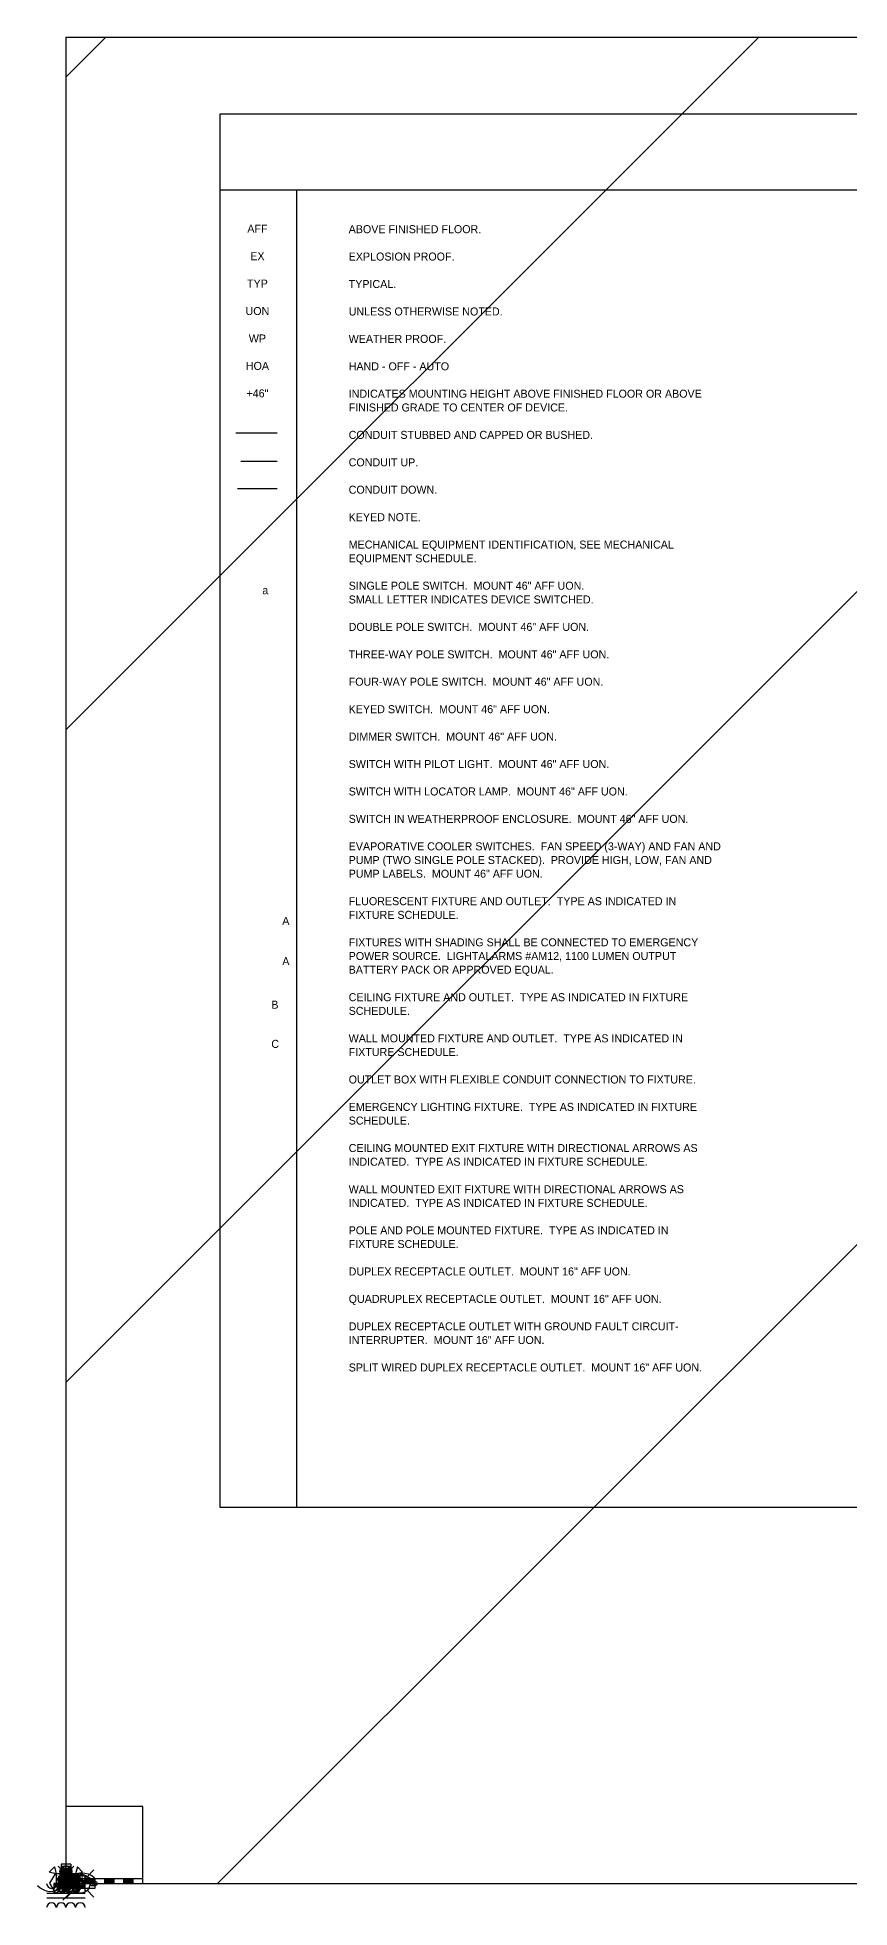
# Model space of a CAD drawing. Extents: x 0 to 735, y 0 to 558.
# Drawn here: x -0.37 to 10.19, y -0.31 to 24 of the extents above; entities that cross this region are included whole.
import ezdxf
from ezdxf.enums import TextEntityAlignment as Align

# ---------------------------------------------------------------- set-up
doc = ezdxf.new("R2010")
doc.units = 0
doc.layers.get('0').update_dxf_attribs({"linetype": 'CONTINUOUS'})
for name, color, linetype in [('3', 10, 'CONTINUOUS'), ('LEGBOX', 14, 'CONTINUOUS'), ('LEGSYMBOL', 2, 'CONTINUOUS'), ('LEGTEXT', 7, 'CONTINUOUS')]:
    doc.layers.add(name, color=color, linetype=linetype)

msp = doc.modelspace()

# ---------------------------------------------------------------- linework, layer by layer
at = {"color": 0}
for p, q in [((48, 24), (0, 24)), ((0, 24), (0, 0)), ((0, 24), (0, 0)), ((48, 24), (0, 24)), ((0, 6.513), (17.487, 24)), ((0, 14.999), (9.001, 24)), ((0, 23.484), (0.516, 24)), ((1.972, 0), (25.972, 24)), ((0.062, 0.25), (-0.062, 0.25)), ((-0.062, 0.25), (-0.062, 0)), ((0.062, 0.25), (0.062, 0)), ((-0.216, 0.149), (-0.149, 0.216)), ((-0.125, 0.125), (-0.216, 0.149)), ((-0.139, 0.128), (-0.212, 0.003)), ((-0.212, 0.003), (-0.139, -0.122)), ((-0.156, -0.023), (-0.133, 0)), ((-0.156, -0.068), (-0.089, 0)), ((-0.156, -0.112), (-0.044, 0)), ((-0.156, 0), (-0.156, -0.125)), ((0.156, 0), (-0.156, 0)), ((-0.149, 0.216), (-0.125, 0.125)), ((0.153, 0.128), (-0.139, 0.128)), ((-0.112, 0.101), (-0.132, 0.12)), ((-0.112, 0.024), (-0.132, 0.005)), ((0.125, 0.125), (-0.125, 0.125)), ((-0.125, 0.125), (-0.125, 0)), ((-0.125, -0.125), (0, 0)), ((-0.125, 0), (0.125, 0)), ((-0.125, 0), (0.125, 0)), ((-0.109, 0), (-0.109, -0.062)), ((0.109, 0), (-0.109, 0)), ((-0.066, 0.191), (-0.101, 0.226)), ((-0.066, 0.059), (-0.101, 0.024)), ((-0.098, 0.077), (0.041, 0.216)), ((-0.098, 0.098), (0.098, 0.098)), ((-0.098, 0.098), (-0.098, -0.098)), ((-0.098, 0.098), (-0.098, -0.098)), ((-0.098, 0.098), (0.098, 0.098)), ((-0.098, 0.098), (0.098, 0.098)), ((-0.098, 0.098), (-0.098, -0.098)), ((0.094, 0.093), (-0.094, 0.093)), ((-0.094, 0), (-0.094, 0.093)), ((0.094, 0.093), (-0.094, 0.093)), ((-0.094, 0), (-0.094, 0.093)), ((-0.094, 0.093), (0.094, 0)), ((0.094, 0.093), (-0.094, 0)), ((0.094, 0.093), (-0.094, 0.093)), ((-0.094, 0), (-0.094, 0.093)), ((0.094, 0.088), (-0.094, 0.088)), ((0.094, 0.081), (-0.094, 0.081)), ((0.094, 0.074), (-0.094, 0.074)), ((0.094, 0.067), (-0.094, 0.067)), ((0.094, 0.061), (-0.094, 0.061)), ((-0.094, -0.054), (-0.094, 0.054)), ((-0.094, 0.054), (0, 0)), ((0.094, 0.054), (-0.094, 0.054)), ((0.094, 0.047), (-0.094, 0.047)), ((0.094, 0.04), (-0.094, 0.04)), ((0.094, 0.034), (-0.094, 0.034)), ((0.094, 0.027), (-0.094, 0.027)), ((0.094, 0.02), (-0.094, 0.02)), ((0.094, 0.014), (-0.094, 0.014)), ((0.094, 0.007), (-0.094, 0.007)), ((0, 0), (-0.094, -0.054)), ((-0.038, 0), (-0.094, 0)), ((0.094, 0), (-0.094, 0)), ((0.094, 0), (-0.094, 0)), ((0.094, 0), (-0.094, 0)), ((-0.081, -0.125), (0.044, 0)), ((-0.079, 0), (-0.047, 0.014)), ((-0.079, 0), (-0.047, -0.014)), ((-0.079, 0), (0.079, 0)), ((-0.079, 0), (0.079, 0)), ((-0.078, 0.156), (-0.078, 0)), ((0.078, 0.156), (-0.078, 0.156)), ((-0.078, 0), (0.078, 0)), ((-0.074, 0.026), (0.073, 0.026)), ((-0.074, 0.026), (0.073, 0.026)), ((-0.069, 0.067), (-0.069, -0.058)), ((0.056, 0.067), (-0.069, 0.067)), ((0, 0.078), (-0.068, 0.039)), ((-0.068, 0.039), (-0.068, -0.039)), ((0.062, 0.048), (-0.063, 0.048)), ((-0.063, 0.048), (0, -0.061)), ((0.062, 0.062), (-0.062, 0.188)), ((-0.062, 0.188), (-0.062, 0.062)), ((0.062, 0.188), (-0.062, 0.188)), ((0, 0.062), (-0.062, 0.188)), ((0.062, 0.188), (-0.062, 0.188)), ((-0.062, 0.188), (-0.062, 0.062)), ((-0.062, 0.125), (-0.062, 0)), ((0.062, 0.125), (-0.062, 0.125)), ((-0.062, 0.125), (-0.062, 0)), ((0.062, 0.125), (-0.062, 0.125)), ((0.062, 0.125), (-0.062, 0)), ((0.062, 0), (-0.062, 0.125)), ((-0.062, 0.125), (0.062, 0)), ((-0.062, 0), (0.062, 0.125)), ((0.062, 0.125), (-0.062, 0.125)), ((-0.062, 0.125), (-0.062, 0)), ((-0.062, 0.125), (-0.062, 0)), ((0.062, 0.125), (-0.062, 0.125)), ((0, 0), (-0.062, 0.125)), ((0.062, 0.125), (-0.062, 0.125)), ((-0.062, 0.125), (-0.062, 0)), ((-0.062, 0.125), (-0.062, 0)), ((0.062, 0.125), (-0.062, 0.125)), ((0.062, 0), (-0.062, 0.125)), ((0.062, 0.125), (-0.062, 0)), ((0.062, 0.125), (-0.062, 0.125)), ((-0.062, 0.125), (-0.062, 0)), ((0.062, 0.125), (-0.062, 0.125)), ((-0.062, 0.125), (-0.062, 0)), ((0.062, 0.125), (-0.062, 0.125)), ((-0.062, 0.125), (-0.062, 0)), ((-0.062, 0.115), (0, 0.115)), ((-0.062, 0.108), (0, 0)), ((0.062, 0.108), (-0.062, 0.108)), ((-0.062, 0.108), (0, 0)), ((0.062, 0.108), (-0.062, 0.108)), ((-0.062, 0.106), (0, 0.106)), ((-0.062, 0.097), (0, 0.097)), ((-0.062, 0.088), (0, 0.088)), ((-0.062, 0.079), (0, 0.079)), ((-0.062, 0.07), (0, 0.07)), ((-0.062, 0.066), (-0.062, -0.059)), ((0.063, 0.066), (-0.062, 0.066)), ((-0.062, 0.062), (0.062, 0.062)), ((-0.062, 0.062), (0.062, 0.062)), ((-0.062, 0.062), (0.062, 0.062)), ((-0.062, 0.037), (0, -0.071)), ((0.063, 0.037), (-0.062, 0.037)), ((-0.062, 0), (0.062, 0)), ((0.062, 0), (-0.062, 0)), ((-0.062, 0), (0.062, 0)), ((-0.062, 0), (0.062, 0)), ((-0.062, 0), (0.062, 0)), ((-0.062, 0), (0.062, 0)), ((-0.062, 0), (0.062, 0)), ((-0.062, 0), (0.062, 0)), ((-0.062, 0), (0.062, 0)), ((-0.062, 0), (0.062, 0)), ((-0.047, 0.014), (-0.06, 0)), ((-0.047, -0.014), (-0.06, 0)), ((0.059, 0), (-0.059, 0)), ((0.059, 0), (-0.059, 0)), ((0.058, 0.101), (-0.058, 0.101)), ((0.058, 0.04), (-0.058, 0.04)), ((-0.055, 0.22), (0, 0.125)), ((0.055, 0.22), (-0.055, 0.22)), ((-0.055, 0.101), (0.055, 0.211)), ((0.055, 0.101), (-0.055, 0.211)), ((0.062, 0.125), (-0.055, 0.168)), ((-0.055, -0.055), (0.055, 0.055)), ((-0.055, 0.055), (0.055, -0.055)), ((-0.055, 0.055), (0.055, -0.055)), ((-0.055, -0.055), (0.055, 0.055)), ((-0.055, -0.055), (0.055, 0.055)), ((0.055, -0.055), (-0.055, 0.055)), ((-0.055, -0.055), (0.055, 0.055)), ((-0.054, 0), (0, 0.094)), ((-0.054, 0), (0, -0.094)), ((0.053, 0.092), (-0.053, 0.092)), ((-0.053, 0.053), (0.053, 0.053)), ((-0.053, 0.053), (0.053, 0.053)), ((0.052, 0.031), (-0.053, 0.031)), ((0.052, 0.114), (-0.052, 0.114)), ((-0.052, 0.114), (0.052, 0.114)), ((0.052, 0.114), (-0.052, 0.114)), ((0.052, 0.011), (-0.052, 0.011)), ((-0.052, 0.011), (0.052, 0.011)), ((0.052, 0.011), (-0.052, 0.011)), ((0, 0.058), (-0.051, -0.029)), ((-0.05, 0), (0.05, 0)), ((-0.05, 0), (0.05, 0)), ((-0.049, -0.061), (0.061, 0.049)), ((0.048, 0.083), (-0.048, 0.083)), ((-0.048, 0.062), (0.048, 0.062)), ((-0.048, 0.062), (0.048, 0.062)), ((0.047, 0.022), (-0.048, 0.022)), ((0.047, 0), (-0.047, 0)), ((0.044, 0.092), (-0.044, 0.18)), ((-0.044, 0.169), (0.044, 0.081)), ((-0.044, 0.081), (0.044, 0.169)), ((-0.044, 0.169), (0.044, 0.169)), ((-0.044, 0.081), (0.044, 0.081)), ((-0.044, 0.044), (0.044, 0.044)), ((-0.044, 0.044), (0.044, 0.044)), ((0.043, 0.105), (-0.043, 0.105)), ((-0.043, 0.105), (0.043, 0.105)), ((0.043, 0.105), (-0.043, 0.105)), ((0.043, 0.02), (-0.043, 0.02)), ((-0.043, 0.02), (0.043, 0.02)), ((0.043, 0.02), (-0.043, 0.02)), ((0.042, 0.013), (-0.043, 0.013)), ((0.042, 0.074), (-0.042, 0.074)), ((-0.041, 0.159), (-0.028, 0.171)), ((-0.041, 0.159), (-0.028, 0.171)), ((-0.041, 0.159), (-0.028, 0.171)), ((-0.041, 0.159), (-0.028, 0.171)), ((-0.041, 0.159), (-0.028, 0.171)), ((-0.041, 0.159), (-0.028, 0.171)), ((-0.041, 0.159), (-0.028, 0.171)), ((-0.041, 0.159), (-0.028, 0.171)), ((-0.041, 0.159), (-0.028, 0.171)), ((-0.041, 0.159), (-0.028, 0.171)), ((-0.041, 0.147), (-0.041, 0.159)), ((-0.041, 0.147), (-0.041, 0.159)), ((-0.041, 0.147), (-0.041, 0.159)), ((-0.041, 0.147), (-0.041, 0.159)), ((-0.041, 0.147), (-0.041, 0.159)), ((-0.041, 0.147), (-0.041, 0.159)), ((-0.041, 0.147), (-0.041, 0.159)), ((-0.041, 0.147), (-0.041, 0.159)), ((-0.041, 0.147), (-0.041, 0.159)), ((-0.041, 0.147), (-0.041, 0.159)), ((-0.035, 0.136), (-0.041, 0.147)), ((-0.035, 0.136), (-0.041, 0.147)), ((-0.035, 0.136), (-0.041, 0.147)), ((-0.035, 0.136), (-0.041, 0.147)), ((-0.035, 0.136), (-0.041, 0.147)), ((-0.035, 0.136), (-0.041, 0.147)), ((-0.035, 0.136), (-0.041, 0.147)), ((-0.035, 0.136), (-0.041, 0.147)), ((-0.035, 0.136), (-0.041, 0.147)), ((-0.035, 0.136), (-0.041, 0.147)), ((-0.041, 0.07), (-0.029, 0.058)), ((-0.041, 0.07), (-0.029, 0.058)), ((-0.041, 0.07), (-0.029, 0.058)), ((-0.041, 0.07), (-0.029, 0.058)), ((-0.041, 0.07), (-0.029, 0.058)), ((-0.041, 0.07), (-0.029, 0.058)), ((-0.041, 0.07), (-0.029, 0.058)), ((-0.041, 0.07), (-0.029, 0.058)), ((-0.041, 0.07), (-0.029, 0.058)), ((-0.041, 0.07), (-0.029, 0.058)), ((-0.041, -0.066), (0.066, 0.041)), ((0.037, 0.004), (-0.038, 0.004)), ((-0.019, -0.047), (-0.038, 0)), ((0.037, 0.065), (-0.037, 0.065)), ((-0.037, -0.125), (0.088, 0)), ((-0.036, 0.101), (-0.016, 0.12)), ((-0.036, 0.024), (-0.016, 0.005)), ((-0.035, 0.16), (0.035, 0.16)), ((-0.029, 0.129), (-0.035, 0.136)), ((-0.029, 0.129), (-0.035, 0.136)), ((-0.029, 0.129), (-0.035, 0.136)), ((-0.029, 0.129), (-0.035, 0.136)), ((-0.029, 0.129), (-0.035, 0.136)), ((-0.029, 0.129), (-0.035, 0.136)), ((-0.029, 0.129), (-0.035, 0.136)), ((-0.029, 0.129), (-0.035, 0.136)), ((-0.029, 0.129), (-0.035, 0.136)), ((-0.029, 0.129), (-0.035, 0.136)), ((-0.035, 0.09), (0.035, 0.09)), ((-0.035, 0.035), (0.035, 0.035)), ((-0.035, 0.035), (0.035, 0.035)), ((0.034, 0.096), (-0.034, 0.096)), ((-0.034, 0.096), (0.034, 0.096)), ((0.034, 0.096), (-0.034, 0.096)), ((0.034, 0.029), (-0.034, 0.029)), ((-0.034, 0.029), (0.034, 0.029)), ((0.034, 0.029), (-0.034, 0.029)), ((-0.033, 0.178), (0.033, 0.178)), ((-0.033, 0.072), (0.033, 0.072)), ((-0.033, 0.071), (0.033, 0.071)), ((-0.033, 0.071), (0.033, 0.071)), ((-0.033, -0.071), (0.071, 0.033)), ((0.032, 0.056), (-0.032, 0.056)), ((-0.017, 0.124), (-0.029, 0.129)), ((-0.017, 0.124), (-0.029, 0.129)), ((-0.017, 0.124), (-0.029, 0.129)), ((-0.017, 0.124), (-0.029, 0.129)), ((-0.017, 0.124), (-0.029, 0.129)), ((-0.017, 0.124), (-0.029, 0.129)), ((-0.017, 0.124), (-0.029, 0.129)), ((-0.017, 0.124), (-0.029, 0.129)), ((-0.017, 0.124), (-0.029, 0.129)), ((-0.017, 0.124), (-0.029, 0.129)), ((-0.029, 0.058), (-0.011, 0.052)), ((-0.029, 0.058), (-0.011, 0.052)), ((-0.029, 0.058), (-0.011, 0.052)), ((-0.029, 0.058), (-0.011, 0.052)), ((-0.029, 0.058), (-0.011, 0.052)), ((-0.029, 0.058), (-0.011, 0.052)), ((-0.029, 0.058), (-0.011, 0.052)), ((-0.029, 0.058), (-0.011, 0.052)), ((-0.029, 0.058), (-0.011, 0.052)), ((-0.029, 0.058), (-0.011, 0.052)), ((-0.028, 0.171), (-0.011, 0.177)), ((-0.028, 0.171), (-0.011, 0.177)), ((-0.028, 0.171), (-0.011, 0.177)), ((-0.028, 0.171), (-0.011, 0.177)), ((-0.028, 0.171), (-0.011, 0.177)), ((-0.028, 0.171), (-0.011, 0.177)), ((-0.028, 0.171), (-0.011, 0.177)), ((-0.028, 0.171), (-0.011, 0.177)), ((-0.028, 0.171), (-0.011, 0.177)), ((-0.028, 0.171), (-0.011, 0.177)), ((0.027, 0.047), (-0.027, 0.047)), ((-0.026, 0.151), (0.026, 0.151)), ((-0.026, 0.099), (0.026, 0.099)), ((-0.026, 0.026), (0.026, 0.026)), ((-0.026, 0.026), (0.026, 0.026)), ((0.025, 0.087), (-0.025, 0.087)), ((-0.025, 0.087), (0.025, 0.087)), ((0.025, 0.087), (-0.025, 0.087)), ((0.025, 0.038), (-0.025, 0.038)), ((-0.025, 0.038), (0.025, 0.038)), ((0.025, 0.038), (-0.025, 0.038)), ((-0.024, -0.074), (0.074, 0.024)), ((0.022, 0.038), (-0.022, 0.038)), ((-0.019, -0.047), (0.019, 0.047)), ((-0.017, 0.142), (0.017, 0.142)), ((0.019, 0.112), (-0.017, 0.124)), ((0.019, 0.112), (-0.017, 0.124)), ((0.019, 0.112), (-0.017, 0.124)), ((0.019, 0.112), (-0.017, 0.124)), ((0.019, 0.112), (-0.017, 0.124)), ((0.019, 0.112), (-0.017, 0.124)), ((0.019, 0.112), (-0.017, 0.124)), ((0.019, 0.112), (-0.017, 0.124)), ((0.019, 0.112), (-0.017, 0.124)), ((0.019, 0.112), (-0.017, 0.124)), ((-0.017, 0.108), (0.017, 0.108)), ((-0.017, 0.017), (0.017, 0.017)), ((-0.017, 0.017), (0.017, 0.017)), ((0.016, 0.078), (-0.016, 0.078)), ((-0.016, 0.078), (0.016, 0.078)), ((0.016, 0.078), (-0.016, 0.078)), ((0.016, 0.047), (-0.016, 0.047)), ((-0.016, 0.047), (0.016, 0.047)), ((0.016, 0.047), (-0.016, 0.047)), ((0.016, 0.029), (-0.016, 0.029)), ((-0.013, -0.077), (0.077, 0.013)), ((-0.011, 0.177), (0.013, 0.177)), ((-0.011, 0.177), (0.013, 0.177)), ((-0.011, 0.177), (0.013, 0.177)), ((-0.011, 0.177), (0.013, 0.177)), ((-0.011, 0.177), (0.013, 0.177)), ((-0.011, 0.177), (0.013, 0.177)), ((-0.011, 0.177), (0.013, 0.177)), ((-0.011, 0.177), (0.013, 0.177)), ((-0.011, 0.177), (0.013, 0.177)), ((-0.011, 0.177), (0.013, 0.177)), ((-0.011, 0.052), (0.013, 0.052)), ((-0.011, 0.052), (0.013, 0.052)), ((-0.011, 0.052), (0.013, 0.052)), ((-0.011, 0.052), (0.013, 0.052)), ((-0.011, 0.052), (0.013, 0.052)), ((-0.011, 0.052), (0.013, 0.052)), ((-0.011, 0.052), (0.013, 0.052)), ((-0.011, 0.052), (0.013, 0.052)), ((-0.011, 0.052), (0.013, 0.052)), ((-0.011, 0.052), (0.013, 0.052)), ((0.011, 0.02), (-0.011, 0.02)), ((-0.008, 0.133), (0.008, 0.133)), ((-0.008, 0.117), (0.008, 0.117)), ((-0.008, 0.008), (0.008, 0.008)), ((-0.008, 0.008), (0.008, 0.008)), ((0.007, 0.069), (-0.007, 0.069)), ((-0.007, 0.069), (0.007, 0.069)), ((0.007, 0.069), (-0.007, 0.069)), ((0.007, 0.056), (-0.007, 0.056)), ((-0.007, 0.056), (0.007, 0.056)), ((0.007, 0.056), (-0.007, 0.056)), ((0.006, 0.011), (-0.006, 0.011)), ((-0.002, -0.078), (0.078, 0.002)), ((0, 0), (0, 0.228)), ((0, 0), (0, 0.228)), ((0, 0), (0, 0.228)), ((0, 0), (0, 0.228)), ((0, 0), (0, 0.228)), ((0, 0), (0, 0.228)), ((0, 0), (0, 0.228)), ((0, 0), (0, 0.228)), ((0, 0), (0, 0.228)), ((0, 0), (0, 0.228)), ((0, 0.125), (0.055, 0.22)), ((0.062, 0.188), (0, 0.062)), ((0, 0.094), (0, 0.137)), ((0.062, 0.125), (0, 0)), ((0, 0), (0, 0.125)), ((0, 0), (0, 0.125)), ((0, 0), (0.062, 0.108)), ((0, 0), (0.062, 0.108)), ((0, 0.108), (0, 0)), ((0, 0.094), (0.054, 0)), ((0.068, 0.039), (0, 0.078)), ((0, 0), (0, 0.078)), ((0, 0), (0, 0.078)), ((0, 0), (0, 0.074)), ((0, 0.062), (0, 0)), ((1, 0.062), (0, 0.062)), ((0, 0.062), (0, -0.062)), ((0.25, 0.062), (0, 0.062)), ((0, 0.062), (0, 0)), ((0, 0), (0, 0.062)), ((0, 0.062), (0, 0)), ((0, -0.059), (0, 0.059)), ((0.051, -0.029), (0, 0.058)), ((0, -0.012), (0, 0.055)), ((0, 0.054), (0.125, 0.054)), ((0.094, 0.054), (0, 0)), ((0, 0.052), (0.062, 0.052)), ((0, -0.061), (0.062, 0.048)), ((0, 0.047), (0.047, 0.047)), ((0, -0.047), (0, 0.047)), ((0, 0.045), (0.125, 0.045)), ((0, 0.043), (0.062, 0.043)), ((0, 0.041), (0, -0.041)), ((0, 0.039), (0, -0.039)), ((0, 0.039), (0, -0.039)), ((0, 0.038), (0, -0.043)), ((0, -0.071), (0.063, 0.037)), ((0, 0.037), (0, -0.071)), ((0, 0.036), (0.125, 0.036)), ((0, 0.034), (0.062, 0.034)), ((0, 0.027), (0.125, 0.027)), ((0, 0.027), (0.23, 0.027)), ((0, 0.026), (0.229, 0.026)), ((0, 0.026), (0.229, 0.026)), ((0, 0.026), (0.229, 0.026)), ((0, 0.026), (0.229, 0.026)), ((0, 0.026), (0.23, 0.026)), ((0, 0.025), (0.062, 0.025)), ((0, 0.018), (0.125, 0.018)), ((0, 0.016), (0.062, 0.016)), ((0, 0.009), (0.125, 0.009)), ((0, 0.007), (0.062, 0.007)), ((0, 0), (0.078, 0)), ((0, 0), (1, 0)), ((0, 0), (0.156, 0)), ((0, 0), (0.078, 0)), ((0, 0), (0.094, -0.054)), ((0, -0.094), (0.054, 0)), ((0, 0), (48, 0)), ((0, 0), (48, 0)), ((0.007, -0.125), (0.132, 0)), ((0.099, 0.088), (0.011, 0.177)), ((0.013, 0.177), (0.031, 0.171)), ((0.013, 0.177), (0.031, 0.171)), ((0.013, 0.177), (0.031, 0.171)), ((0.013, 0.177), (0.031, 0.171)), ((0.013, 0.177), (0.031, 0.171)), ((0.013, 0.177), (0.031, 0.171)), ((0.013, 0.177), (0.031, 0.171)), ((0.013, 0.177), (0.031, 0.171)), ((0.013, 0.177), (0.031, 0.171)), ((0.013, 0.177), (0.031, 0.171)), ((0.013, 0.052), (0.031, 0.058)), ((0.013, 0.052), (0.031, 0.058)), ((0.013, 0.052), (0.031, 0.058)), ((0.013, 0.052), (0.031, 0.058)), ((0.013, 0.052), (0.031, 0.058)), ((0.013, 0.052), (0.031, 0.058)), ((0.013, 0.052), (0.031, 0.058)), ((0.013, 0.052), (0.031, 0.058)), ((0.013, 0.052), (0.031, 0.058)), ((0.013, 0.052), (0.031, 0.058)), ((0.031, 0.106), (0.019, 0.112)), ((0.031, 0.106), (0.019, 0.112)), ((0.031, 0.106), (0.019, 0.112)), ((0.031, 0.106), (0.019, 0.112)), ((0.031, 0.106), (0.019, 0.112)), ((0.031, 0.106), (0.019, 0.112)), ((0.031, 0.106), (0.019, 0.112)), ((0.031, 0.106), (0.019, 0.112)), ((0.031, 0.106), (0.019, 0.112)), ((0.031, 0.106), (0.019, 0.112)), ((0.038, 0), (0.019, 0.047)), ((0.031, 0.171), (0.043, 0.159)), ((0.031, 0.171), (0.043, 0.159)), ((0.031, 0.171), (0.043, 0.159)), ((0.031, 0.171), (0.043, 0.159)), ((0.031, 0.171), (0.043, 0.159)), ((0.031, 0.171), (0.043, 0.159)), ((0.031, 0.171), (0.043, 0.159)), ((0.031, 0.171), (0.043, 0.159)), ((0.031, 0.171), (0.043, 0.159)), ((0.031, 0.171), (0.043, 0.159)), ((0.037, 0.1), (0.031, 0.106)), ((0.037, 0.1), (0.031, 0.106)), ((0.037, 0.1), (0.031, 0.106)), ((0.037, 0.1), (0.031, 0.106)), ((0.037, 0.1), (0.031, 0.106)), ((0.037, 0.1), (0.031, 0.106)), ((0.037, 0.1), (0.031, 0.106)), ((0.037, 0.1), (0.031, 0.106)), ((0.037, 0.1), (0.031, 0.106)), ((0.037, 0.1), (0.031, 0.106)), ((0.031, 0.058), (0.043, 0.07)), ((0.031, 0.058), (0.043, 0.07)), ((0.031, 0.058), (0.043, 0.07)), ((0.031, 0.058), (0.043, 0.07)), ((0.031, 0.058), (0.043, 0.07)), ((0.031, 0.058), (0.043, 0.07)), ((0.031, 0.058), (0.043, 0.07)), ((0.031, 0.058), (0.043, 0.07)), ((0.031, 0.058), (0.043, 0.07)), ((0.031, 0.058), (0.043, 0.07)), ((0.043, 0.088), (0.037, 0.1)), ((0.043, 0.088), (0.037, 0.1)), ((0.043, 0.088), (0.037, 0.1)), ((0.043, 0.088), (0.037, 0.1)), ((0.043, 0.088), (0.037, 0.1)), ((0.043, 0.088), (0.037, 0.1)), ((0.043, 0.088), (0.037, 0.1)), ((0.043, 0.088), (0.037, 0.1)), ((0.043, 0.088), (0.037, 0.1)), ((0.043, 0.088), (0.037, 0.1)), ((0.037, -0.062), (0.037, 0.062)), ((0.038, 0), (0.094, 0)), ((0.04, 0.106), (0.04, -0.103)), ((0.043, 0.1), (0.043, -0.105)), ((0.043, 0.07), (0.043, 0.088)), ((0.043, 0.07), (0.043, 0.088)), ((0.043, 0.07), (0.043, 0.088)), ((0.043, 0.07), (0.043, 0.088)), ((0.043, 0.07), (0.043, 0.088)), ((0.043, 0.07), (0.043, 0.088)), ((0.043, 0.07), (0.043, 0.088)), ((0.043, 0.07), (0.043, 0.088)), ((0.043, 0.07), (0.043, 0.088)), ((0.043, 0.07), (0.043, 0.088)), ((0.047, 0.014), (0.06, 0)), ((0.079, 0), (0.047, 0.014)), ((0.047, 0.014), (0.06, 0)), ((0.079, 0), (0.047, 0.014)), ((0.047, -0.014), (0.06, 0)), ((0.079, 0), (0.047, -0.014)), ((0.079, 0), (0.047, -0.014)), ((0.047, -0.014), (0.06, 0)), ((0.056, -0.058), (0.056, 0.067)), ((0.062, 0.062), (0.062, 0.188)), ((0.062, 0.062), (0.062, 0.188)), ((0.062, 0), (0.062, 0.125)), ((0.062, 0), (0.062, 0.125)), ((0.062, 0), (0.062, 0.125)), ((0.062, 0), (0.062, 0.125)), ((0.062, 0), (0.062, 0.125)), ((0.062, 0), (0.062, 0.125)), ((0.062, 0), (0.062, 0.125)), ((0.062, 0), (0.062, 0.125)), ((0.062, 0), (0.062, 0.125)), ((0.062, 0), (0.155, 0)), ((0.063, -0.059), (0.063, 0.066)), ((0.066, 0.191), (0.101, 0.226)), ((0.066, 0.059), (0.101, 0.024)), ((0.068, -0.039), (0.068, 0.039)), ((0.078, 0), (0.078, 0.156)), ((0.086, 0.106), (0.086, -0.103)), ((0.086, 0.035), (0.226, 0.035)), ((0.086, 0.035), (0.226, 0.035)), ((0.092, -0.059), (0.311, 0.066)), ((0.092, 0.044), (0.221, 0.044)), ((0.092, 0.044), (0.221, 0.044)), ((0.094, 0.093), (0.094, 0)), ((0.094, 0.093), (0.094, 0)), ((0.094, 0.093), (0.094, 0)), ((0.094, -0.054), (0.094, 0.054)), ((0.094, 0.046), (0.141, 0.046)), ((0.094, 0.046), (0.141, 0.046)), ((0.098, 0.098), (0.098, -0.098)), ((0.098, 0.098), (0.098, -0.098)), ((0.098, 0.098), (0.098, -0.098)), ((0.099, 0.053), (0.214, 0.053)), ((0.099, 0.053), (0.214, 0.053)), ((0.102, 0.068), (0.102, -0.103)), ((0.109, 0.062), (0.204, 0.062)), ((0.109, 0.062), (0.204, 0.062)), ((0.109, -0.062), (0.109, 0)), ((0.124, 0.071), (0.189, 0.071)), ((0.124, 0.071), (0.189, 0.071)), ((0.149, 0.216), (0.125, 0.125)), ((0.125, 0.125), (0.216, 0.149)), ((0.125, 0), (0.125, 0.125)), ((0.125, 0), (0.125, 0.062)), ((0.128, 0.062), (0.128, -0.062)), ((0.378, 0.062), (0.128, 0.062)), ((0.13, -0.073), (0.13, 0.074)), ((0.13, -0.074), (0.13, 0.073)), ((0.134, 0.068), (0.134, -0.103)), ((0.141, 0.046), (0.141, 0.077)), ((0.141, 0.046), (0.141, 0.077)), ((0.216, 0.149), (0.149, 0.216)), ((0.226, 0.003), (0.153, 0.128)), ((0.153, -0.122), (0.226, 0.003)), ((0.155, -0.094), (0.155, 0.094)), ((0.155, -0.094), (0.155, 0.094)), ((0.156, 0), (0.156, 0.078)), ((0.156, 0), (0.211, 0.055)), ((0.156, -0.125), (0.156, 0)), ((0.156, 0), (0.156, 0)), ((0.156, 0), (0.211, -0.055)), ((0.156, 0), (0.234, 0)), ((0.156, 0), (0.156, 0)), ((0.171, 0.068), (0.171, -0.103)), ((0.182, -0.073), (0.182, 0.074)), ((0.182, -0.074), (0.182, 0.073)), ((0.213, -0.062), (0.213, 0.062)), ((0.249, -0.094), (0.249, 0.094)), ((0.249, -0.094), (0.249, 0.094)), ((0.249, 0), (0.343, 0)), ((0.25, 0.062), (0.25, 0)), ((0.25, -0.062), (0.25, 0.062)), ((0.25, 0.054), (0.375, 0.054)), ((0.25, 0.045), (0.375, 0.045)), ((0.25, 0.036), (0.375, 0.036)), ((0.25, 0.027), (0.375, 0.027)), ((0.25, 0.018), (0.375, 0.018)), ((0.25, 0.009), (0.375, 0.009)), ((0.276, 0.088), (0.364, 0.177)), ((0.375, 0), (0.375, 0.062)), ((0.378, -0.062), (0.378, 0.062)), ((0.5, 0.062), (0.5, 0)), ((0.5, 0.054), (0.625, 0.054)), ((0.5, 0.045), (0.625, 0.045)), ((0.5, 0.036), (0.625, 0.036)), ((0.5, 0.027), (0.625, 0.027)), ((0.5, 0.018), (0.625, 0.018)), ((0.5, 0.009), (0.625, 0.009)), ((0.625, 0), (0.625, 0.062)), ((0.75, 0.062), (0.75, 0)), ((0.75, 0.054), (0.875, 0.054)), ((0.75, 0.045), (0.875, 0.045)), ((0.75, 0.036), (0.875, 0.036)), ((0.75, 0.027), (0.875, 0.027)), ((0.75, 0.018), (0.875, 0.018)), ((0.75, 0.009), (0.875, 0.009)), ((0.875, 0), (0.875, 0.062)), ((1, 0), (1, 0.062)), ((-0.25, -0.125), (0.25, -0.125)), ((0.25, -0.188), (-0.25, -0.188)), ((-0.156, -0.125), (0.156, -0.125)), ((-0.139, -0.122), (0.153, -0.122)), ((-0.109, -0.008), (0.109, -0.008)), ((-0.109, -0.018), (0.109, -0.018)), ((-0.109, -0.027), (0.109, -0.027)), ((-0.109, -0.035), (0.109, -0.035)), ((-0.109, -0.045), (0.109, -0.045)), ((-0.109, -0.053), (0.109, -0.053)), ((-0.109, -0.062), (0.109, -0.062)), ((-0.098, -0.098), (0.098, -0.098)), ((-0.098, -0.098), (0.098, -0.098)), ((-0.098, -0.098), (0.098, -0.098)), ((-0.078, -0.063), (0.078, -0.063)), ((-0.074, -0.026), (0.073, -0.026)), ((-0.074, -0.026), (0.073, -0.026)), ((-0.069, -0.058), (0.056, -0.058)), ((-0.068, -0.039), (0, -0.078)), ((-0.062, -0.059), (0.063, -0.059)), ((-0.053, -0.053), (0.053, -0.053)), ((-0.053, -0.053), (0.053, -0.053)), ((-0.048, -0.062), (0.048, -0.062)), ((-0.048, -0.062), (0.048, -0.062)), ((-0.044, -0.044), (0.044, -0.044)), ((-0.044, -0.044), (0.044, -0.044)), ((0.098, -0.077), (-0.041, -0.216)), ((-0.035, -0.035), (0.035, -0.035)), ((-0.035, -0.035), (0.035, -0.035)), ((-0.033, -0.071), (0.033, -0.071)), ((-0.033, -0.071), (0.033, -0.071)), ((0.032, -0.005), (-0.032, -0.005)), ((-0.031, -0.125), (0.031, -0.125)), ((0.026, -0.014), (-0.027, -0.014)), ((-0.026, -0.026), (0.026, -0.026)), ((-0.026, -0.026), (0.026, -0.026)), ((0.021, -0.023), (-0.022, -0.023)), ((-0.017, -0.017), (0.017, -0.017)), ((-0.017, -0.017), (0.017, -0.017)), ((0.016, -0.032), (-0.017, -0.032)), ((0.011, -0.041), (-0.012, -0.041)), ((-0.008, -0.008), (0.008, -0.008)), ((-0.008, -0.008), (0.008, -0.008)), ((0.006, -0.05), (-0.006, -0.05)), ((0, -0.025), (0.23, -0.025)), ((0, -0.026), (0.229, -0.026)), ((0, -0.026), (0.229, -0.026)), ((0, -0.026), (0.229, -0.026)), ((0, -0.026), (0.229, -0.026)), ((0, -0.026), (0.23, -0.026)), ((0, -0.078), (0.068, -0.039)), ((0, -0.047), (0.047, -0.047)), ((0, -0.062), (0.25, -0.062)), ((0.099, -0.088), (0.011, -0.177)), ((0.012, -0.077), (0.077, -0.012)), ((0.029, -0.072), (0.072, -0.029)), ((0.051, -0.125), (0.156, -0.02)), ((0.062, 0), (0.155, 0)), ((0.086, -0.035), (0.226, -0.035)), ((0.092, -0.044), (0.221, -0.044)), ((0.096, -0.125), (0.156, -0.064)), ((0.099, -0.053), (0.214, -0.053)), ((0.109, -0.062), (0.204, -0.062)), ((0.124, -0.071), (0.189, -0.071)), ((0.128, -0.062), (0.378, -0.062)), ((0.14, -0.125), (0.156, -0.109)), ((0.249, 0), (0.343, 0)), ((0.276, -0.088), (0.364, -0.177))]:
    msp.add_line(p, q, dxfattribs=at)
at = {"color": 0, "linetype": 'CONTINUOUS'}
msp.add_lwpolyline([(0, 0), (1, 0), (1, 1), (0, 1)], close=True, dxfattribs=at)
at = {"color": 0, "linetype": '', "const_width": 0.0207}
for points in [[(0.123, 0.089, 1), (0.144, 0.089, 1)], [(0.16, 0.089, 1), (0.181, 0.089, 1)]]:
    msp.add_lwpolyline(points, format="xyb", close=True, dxfattribs=at)
at = {"color": 0}
for centre, radius in [((0, 0), 0.125), ((-0.074, 0.062), 0.0312), ((0, 0), 0.0938), ((-0.047, 0), 0.0469), ((0, 0.156), 0.0781), ((0, 0.156), 0.0781), ((0, 0), 0.0781), ((0, 0), 0.0781), ((0, 0), 0.0781), ((0, 0), 0.0781), ((0, 0), 0.0781), ((0, 0), 0.0781), ((0, 0), 0.0781), ((0, 0), 0.0781), ((0, 0), 0.0781), ((0, 0), 0.0781), ((0, 0), 0.0781), ((0, 0.136), 0.0625), ((0, 0.125), 0.0625), ((0, 0), 0.0625), ((0, 0.175), 0.05), ((0, 0.175), 0.05), ((0, 0.183), 0.0469), ((0, 0.118), 0.023), ((0, 0.062), 0.023), ((0, 0.038), 0.023), ((0, 0), 0.023), ((0.002, 0.174), 0.0234), ((0.002, 0.076), 0.0234), ((0.002, 0.062), 0.0234), ((0, 0.118), 0.01), ((0, 0.062), 0.01), ((0, 0.038), 0.01), ((0, 0), 0.01), ((0.002, 0.174), 0.0107), ((0.002, 0.076), 0.0107), ((0.002, 0.062), 0.0107), ((0.031, 0), 0.031), ((0.031, 0), 0.031), ((0.031, 0), 0.0312), ((0.031, 0), 0.0312), ((0.031, 0), 0.031), ((0.188, 0), 0.125), ((0.188, 0), 0.125), ((0.156, 0.001), 0.0781), ((0.156, 0), 0.0781), ((0.156, 0), 0.0781), ((0.156, 0), 0.0781), ((0.156, 0), 0.0781), ((0.156, 0), 0.0781), ((0.156, 0), 0.0781), ((0.156, 0), 0.0781), ((0.156, 0), 0.0781), ((0.156, 0.001), 0.0234), ((0.156, 0), 0.0234), ((0.156, 0.001), 0.0107), ((0.156, 0), 0.0107), ((0.344, 0), 0.0312), ((0.344, 0), 0.0312), ((0.374, 0), 0.031), ((0.374, 0), 0.031), ((0.374, 0), 0.031), ((0, -0.035), 0.023), ((0, -0.035), 0.01)]:
    msp.add_circle(centre, radius, dxfattribs=at)
for centre, radius, start, end in [((-0.188, 0), 0.0625, 180, 0), ((-0.062, 0), 0.0625, 180, 0), ((-0.008, 0.078), 0.041, 111.6761, 248.3239), ((0, 0), 0.0469, 44.0164, 315.9836), ((0.062, 0), 0.0625, 180, 0), ((0.202, -0.118), 0.255, 47.8532, 132.1468), ((0.196, -0.137), 0.239, 42.9246, 129.1534), ((0.1, 0.096), 0.0277, 273.4515, 180.571), ((0.188, 0), 0.0625, 180, 0), ((-0.196, 0.137), 0.239, 222.9246, 309.1534), ((-0.188, -0.312), 0.0625, 0, 180), ((-0.062, -0.312), 0.0625, 0, 180), ((0.062, -0.312), 0.0625, 0, 180), ((0.188, -0.312), 0.0625, 0, 180)]:
    msp.add_arc(centre, radius, start, end, dxfattribs=at)
msp.add_solid([(0.18, -0.03), (0.18, 0.03), (0, 0)], dxfattribs=at)
at = {"layer": '3', "color": 0, "linetype": ''}
msp.add_lwpolyline([(2, 4.891), (27.5, 4.891), (27.5, 23), (2, 23)], close=True, dxfattribs=at)
at = {"layer": 'LEGBOX', "color": 0}
for p, q in [((2, 22.02), (27.5, 22.02)), ((3, 4.891), (3, 22.02))]:
    msp.add_line(p, q, dxfattribs=at)
at = {"layer": 'LEGSYMBOL', "color": 0}
for p, q in [((2.209, 18.859), (2.747, 18.859)), ((2.272, 18.493), (2.747, 18.493)), ((2.232, 18.134), (2.747, 18.134))]:
    msp.add_line(p, q, dxfattribs=at)

# ---------------------------------------------------------------- texts
at = {"color": 0}
for s, p in [('J', (-0.006, 0.004)), ('T', (0, -0.004)), ('J', (0.156, 0))]:
    msp.add_text(s, height=0.0938, dxfattribs=at).set_placement(p, align=Align.MIDDLE)
for s, p in [('V', (0.075, 0.035)), ('WP', (0.075, 0.021)), ('4', (0.075, 0.035)), ('T', (0.075, 0.035)), ('3', (0.075, 0.035)), ('2', (0.075, 0.035)), ('K', (0.075, 0.035)), ('EC', (0.075, 0.021)), ('D', (0.075, 0.021)), ('P', (0.075, 0.021)), ('L', (0.075, 0.021))]:
    msp.add_text(s, height=0.0938, dxfattribs=at).set_placement(p)
at = {"layer": 'LEGSYMBOL', "color": 0}
for s, p in [('AFF', (2.489, 21.461)), ('EX', (2.489, 21.104)), ('TYP', (2.489, 20.748)), ('UON', (2.489, 20.391)), ('WP', (2.489, 20.034)), ('HOA', (2.489, 19.678)), ('+46"', (2.489, 19.321))]:
    msp.add_text(s, height=0.104, dxfattribs=at).set_placement(p, align=Align.CENTER)
for s, p in [('a', (2.553, 16.761)), ('A', (2.812, 12.463)), ('A', (2.812, 11.94)), ('B', (2.67, 11.373)), ('C', (2.67, 10.864))]:
    msp.add_text(s, height=0.104, dxfattribs=at).set_placement(p)
at = {"layer": 'LEGTEXT', "color": 0}
for s, height, p in [('ABOVE FINISHED FLOOR.', 0.104, (3.675, 21.455)), ('EXPLOSION PROOF.', 0.104, (3.675, 21.099)), ('TYPICAL.', 0.104, (3.675, 20.742)), ('UNLESS OTHERWISE NOTED.', 0.104, (3.675, 20.385)), ('WEATHER PROOF.', 0.104, (3.675, 20.029)), ('HAND - OFF - AUTO', 0.104, (3.675, 19.672)), ('FINISHED GRADE TO CENTER OF DEVICE.', 0.104, (3.675, 19.137)), ('INDICATES MOUNTING HEIGHT ABOVE FINISHED FLOOR OR ABOVE', 0.104, (3.675, 19.316)), ('CONDUIT STUBBED AND CAPPED OR BUSHED.', 0.104, (3.675, 18.781)), ('CONDUIT UP.', 0.104, (3.675, 18.424)), ('CONDUIT DOWN.', 0.104, (3.675, 18.068)), ('KEYED NOTE.', 0.104, (3.675, 17.711)), ('MECHANICAL EQUIPMENT IDENTIFICATION, SEE MECHANICAL', 0.104, (3.675, 17.355)), ('EQUIPMENT SCHEDULE.', 0.104, (3.675, 17.176)), ('SINGLE POLE SWITCH.  MOUNT 46" AFF UON.', 0.104, (3.675, 16.82)), ('SMALL LETTER INDICATES DEVICE SWITCHED.', 0.104, (3.675, 16.641)), ('DOUBLE POLE SWITCH.  MOUNT 46" AFF UON.', 0.104, (3.675, 16.285)), ('THREE-WAY POLE SWITCH.  MOUNT 46" AFF UON.', 0.104, (3.675, 15.928)), ('FOUR-WAY POLE SWITCH.  MOUNT 46" AFF UON.', 0.104, (3.675, 15.572)), ('KEYED SWITCH.  MOUNT 46" AFF UON.', 0.104, (3.675, 15.215)), ('DIMMER SWITCH.  MOUNT 46" AFF UON.', 0.104, (3.675, 14.859)), ('SWITCH WITH PILOT LIGHT.  MOUNT 46" AFF UON.', 0.104, (3.675, 14.502)), ('SWITCH WITH LOCATOR LAMP.  MOUNT 46" AFF UON.', 0.104, (3.675, 14.145)), ('SWITCH IN WEATHERPROOF ENCLOSURE.  MOUNT 46" AFF UON.', 0.104, (3.675, 13.789)), ('EVAPORATIVE COOLER SWITCHES.  FAN SPEED (3-WAY) AND FAN AND', 0.104, (3.675, 13.432)), ('PUMP (TWO SINGLE POLE STACKED).  PROVIDE HIGH, LOW, FAN AND', 0.104, (3.675, 13.254)), ('PUMP LABELS.  MOUNT 46" AFF UON.', 0.104, (3.675, 13.076)), ('FLUORESCENT FIXTURE AND OUTLET.  TYPE AS INDICATED IN', 0.104, (3.675, 12.719)), ('FIXTURE SCHEDULE.', 0.104, (3.675, 12.541)), ('FIXTURES WITH SHADING SHALL BE CONNECTED TO EMERGENCY', 0.104, (3.675, 12.184)), ('POWER SOURCE.  LIGHTALARMS #AM12, 1100 LUMEN OUTPUT', 0.104, (3.675, 12.006)), ('BATTERY PACK OR APPROVED EQUAL.', 0.104, (3.675, 11.828)), ('CEILING FIXTURE AND OUTLET.  TYPE AS INDICATED IN FIXTURE', 0.104, (3.675, 11.471)), ('SCHEDULE.', 0.104, (3.675, 11.293)), ('WALL MOUNTED FIXTURE AND OUTLET.  TYPE AS INDICATED IN', 0.104, (3.675, 10.936)), ('FIXTURE SCHEDULE.', 0.104, (3.675, 10.758)), ('OUTLET BOX WITH FLEXIBLE CONDUIT CONNECTION TO FIXTURE.', 0.104, (3.675, 10.401)), ('SCHEDULE.', 0.104, (3.675, 9.867)), ('EMERGENCY LIGHTING FIXTURE.  TYPE AS INDICATED IN FIXTURE', 0.104, (3.675, 10.045)), ('CEILING MOUNTED EXIT FIXTURE WITH DIRECTIONAL ARROWS AS', 0.104, (3.675, 9.51)), ('INDICATED.  TYPE AS INDICATED IN FIXTURE SCHEDULE.', 0.104, (3.675, 9.332)), ('WALL MOUNTED EXIT FIXTURE WITH DIRECTIONAL ARROWS AS', 0.104, (3.675, 8.975)), ('INDICATED.  TYPE AS INDICATED IN FIXTURE SCHEDULE.', 0.104, (3.675, 8.797)), ('POLE AND POLE MOUNTED FIXTURE.  TYPE AS INDICATED IN', 0.104, (3.675, 8.44)), ('FIXTURE SCHEDULE.', 0.104, (3.675, 8.262)), ('DUPLEX RECEPTACLE OUTLET.  MOUNT 16" AFF UON.', 0.104, (3.675, 7.905)), ('QUADRUPLEX RECEPTACLE OUTLET.  MOUNT 16" AFF UON.', 0.104, (3.675, 7.549)), ('DUPLEX RECEPTACLE OUTLET WITH GROUND FAULT CIRCUIT-', 0.104, (3.675, 7.192)), ('INTERRUPTER.  MOUNT 16" AFF UON.', 0.104, (3.675, 7.014)), ('SPLIT WIRED DUPLEX RECEPTACLE OUTLET.  MOUNT 16" AFF UON.', 0.104, (3.675, 6.657)), ('ELEGEND - Electrical symbol legend Copyright (C) 1993 BY J. Marsden DeLapp. All rights reserved.', 0.000001, (0, 0))]:
    msp.add_text(s, height=height, dxfattribs=at).set_placement(p)

doc.saveas('drawing.dxf')
